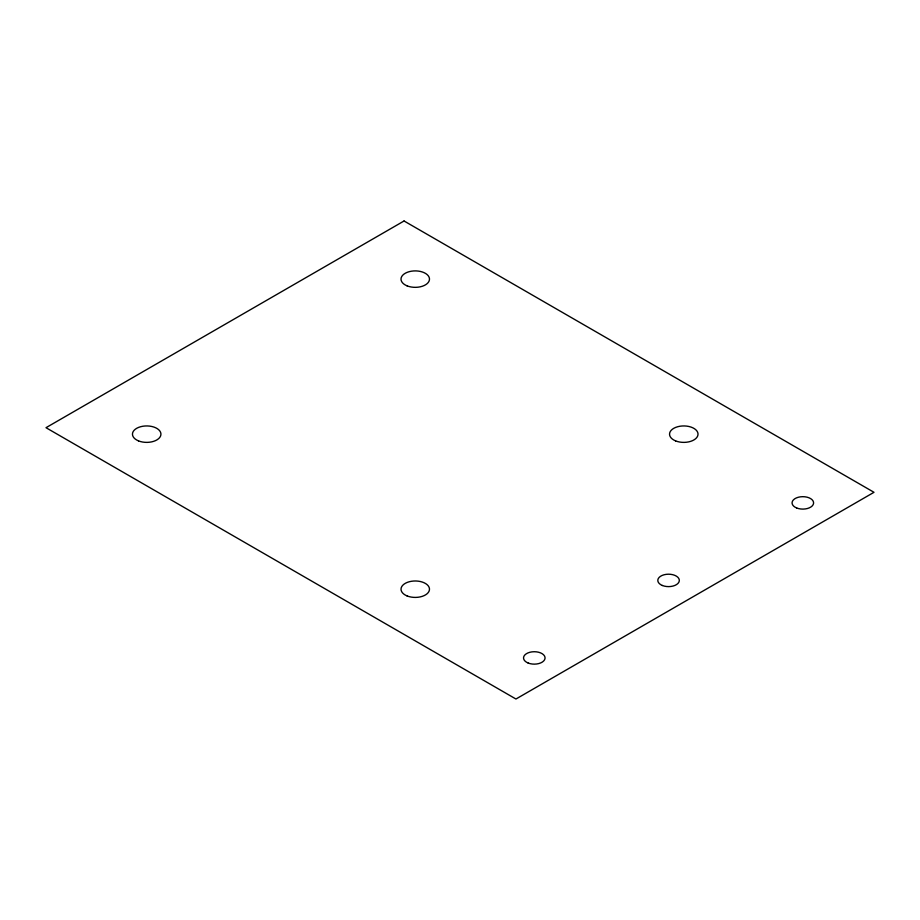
<?xml version="1.0" encoding="UTF-8"?>
<svg xmlns="http://www.w3.org/2000/svg" width="920" height="920" viewBox="0 0 920 920"><rect width="100%" height="100%" fill="white"/><g stroke="black" fill="none" stroke-linecap="round" stroke-linejoin="round"><path stroke-width="1.38" d="M404.053 220.984L46 427.697L515.947 699.016L874 492.303L404.053 220.984M138.529 440.898A14.237 8.223 0 0 0 160.885 434.872A14.237 8.223 0 0 0 140.679 426.707A14.237 8.223 0 0 0 138.529 440.898M528.126 663.021A10.764 6.21 0 0 0 545.019 658.478A10.764 6.21 0 0 0 529.747 652.303A10.764 6.21 0 0 0 528.126 663.021M407.077 595.93A14.237 8.223 0 0 0 429.433 589.915A14.237 8.223 0 0 0 409.228 581.75A14.237 8.223 0 0 0 407.077 595.93M407.077 285.855A14.237 8.223 0 0 0 429.433 279.841A14.237 8.223 0 0 0 409.228 271.664A14.237 8.223 0 0 0 407.077 285.855M662.4 585.499A10.764 6.21 0 0 0 679.282 580.957A10.764 6.21 0 0 0 664.021 574.781A10.764 6.21 0 0 0 662.4 585.499M675.613 440.898A14.237 8.223 0 0 0 697.969 434.872A14.237 8.223 0 0 0 677.764 426.707A14.237 8.223 0 0 0 675.613 440.898M796.662 507.978A10.764 6.21 0 0 0 813.556 503.435A10.764 6.21 0 0 0 798.284 497.26A10.764 6.21 0 0 0 796.662 507.978"/></g></svg>
